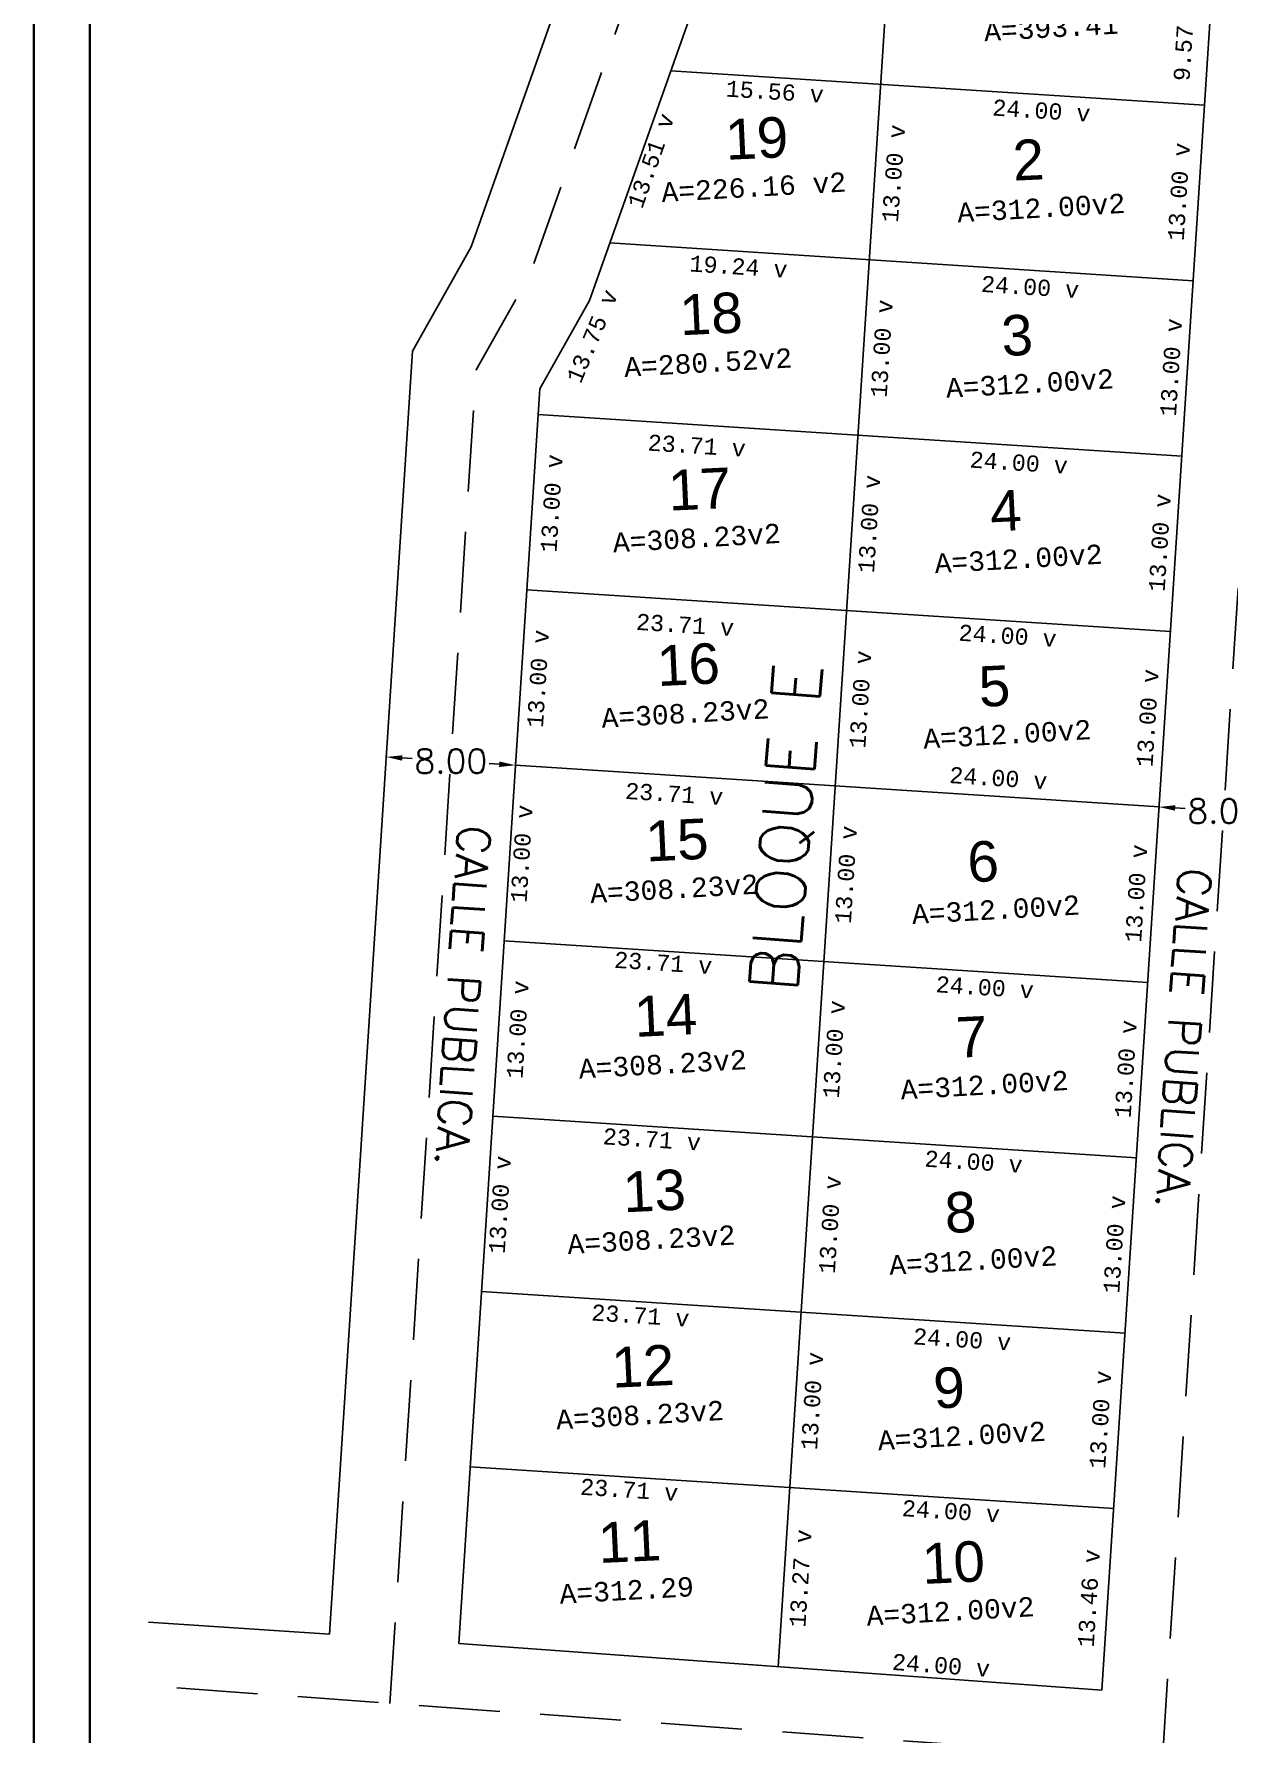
# Model space of a CAD drawing. Header units: metres. Extents: x 295274 to 295728, y 1621957 to 1622195.
# Drawn here: x 295274 to 295347.8, y 1622010.4 to 1622115.3 of the extents above; entities that cross this region are included whole.
import ezdxf
from ezdxf.enums import TextEntityAlignment as Align

# ---------------------------------------------------------------- set-up
doc = ezdxf.new("R2010")
doc.units = ezdxf.units.M
doc.linetypes.add('DASHED', pattern=[0.75, 0.5, -0.25])
for name, color, linetype in [('areas', 7, 'Continuous'), ('NOMBRE BLOQUE', 94, 'Continuous'), ('NUMERO SOLAR', 12, 'Continuous')]:
    doc.layers.add(name, color=color, linetype=linetype)
doc.styles.add('Anotativo', font='arial.ttf')
doc.styles.add('MONOTXT4', font='monotxt4.shx')
doc.styles.get("Standard").update_dxf_attribs({"font": 'simplex.shx'})
doc.dimstyles.new('Cotas de Lotes', dxfattribs={"dimscale": 0.5, "dimtxt": 2, "dimasz": 0.5, "dimexe": 0.18, "dimexo": 0.0625, "dimgap": 0.09, "dimtad": 0, "dimlfac": 1.197605, "dimzin": 0, "dimdsep": 46, "dimtxsty": 'MONOTXT4', "dimblk": 'NONE', "dimcen": 0.5, "dimse1": 1, "dimse2": 1, "dimsd1": 1, "dimsd2": 1, "dimclrt": 256, "dimaunit": 1, "dimadec": 0, "dimazin": 0, "dimtfac": 1, "dimtofl": 0, "dimtmove": 0, "dimatfit": 3, "dimldrblk": 'NONE', "dimfxl": 1, "dimtolj": 1, "dimtzin": 0, "dimarcsym": 0})
doc.dimstyles.get("Standard").update_dxf_attribs({"dimtxt": 0.18, "dimasz": 0.18, "dimexe": 0.18, "dimexo": 0.0625, "dimgap": 0.09, "dimtad": 0, "dimtih": 1, "dimtoh": 1, "dimdec": 4, "dimzin": 0, "dimdsep": 46, "dimtxsty": 'Standard', "dimcen": 0.09, "dimadec": 0, "dimazin": 0, "dimtfac": 1, "dimtdec": 4, "dimtofl": 0, "dimtmove": 0, "dimatfit": 3, "dimfxl": 1, "dimtolj": 1, "dimtzin": 0, "dimarcsym": 0})

# ---------------------------------------------------------------- blocks, each defined once
blk = doc.blocks.new('*D247')
at = {"layer": 'Defpoints', "color": 0, "ltscale": 6, "transparency": 16777216}
for p in [(295339.53, 1622024.35), (295340.7, 1622024.27), (295339.97, 1622013.05)]:
    blk.add_point(p, dxfattribs=at)
at = {"ltscale": 6, "transparency": 16777216, "insert": (295339.17, 1622018.74), "char_height": 1, "attachment_point": 5, "rotation": 86.2982, "style": 'MONOTXT4'}
blk.add_mtext('\\A1;13.46 v', dxfattribs=at)
blk = doc.blocks.new('_None')
blk = doc.blocks.new('*D248')
at = {"layer": 'Defpoints', "color": 0, "ltscale": 6, "transparency": 16777216}
for p in [(295319.99, 1622014.51), (295340.03, 1622013.86), (295339.97, 1622013.05)]:
    blk.add_point(p, dxfattribs=at)
at = {"ltscale": 6, "transparency": 16777216, "insert": (295330.04, 1622014.59), "char_height": 1, "attachment_point": 5, "rotation": 355.8351, "style": 'MONOTXT4'}
blk.add_mtext('\\A1;24.00 v', dxfattribs=at)
blk = doc.blocks.new('*D249')
at = {"layer": 'Defpoints', "color": 0, "ltscale": 6, "transparency": 16777216}
for p in [(295320.7, 1622025.57), (295321.72, 1622025.5), (295319.99, 1622014.51)]:
    blk.add_point(p, dxfattribs=at)
at = {"ltscale": 6, "transparency": 16777216, "insert": (295321.36, 1622019.97), "char_height": 1, "attachment_point": 5, "rotation": 86.2982, "style": 'MONOTXT4'}
blk.add_mtext('\\A1;13.27 v', dxfattribs=at)
blk = doc.blocks.new('*D250')
at = {"layer": 'Defpoints', "color": 0, "ltscale": 6, "transparency": 16777216}
for p in [(295320.7, 1622025.57), (295340.7, 1622024.27), (295340.65, 1622023.46)]:
    blk.add_point(p, dxfattribs=at)
at = {"ltscale": 6, "transparency": 16777216, "insert": (295330.65, 1622024.11), "char_height": 1, "attachment_point": 5, "rotation": 356.2982, "style": 'MONOTXT4'}
blk.add_mtext('\\A1;24.00 v', dxfattribs=at)
blk = doc.blocks.new('*D251')
at = {"layer": 'Defpoints', "color": 0, "ltscale": 6, "transparency": 16777216}
for p in [(295321.4, 1622036.4), (295322.43, 1622036.33), (295320.7, 1622025.57)]:
    blk.add_point(p, dxfattribs=at)
at = {"ltscale": 6, "transparency": 16777216, "insert": (295322.08, 1622030.92), "char_height": 1, "attachment_point": 5, "rotation": 86.2982, "style": 'MONOTXT4'}
blk.add_mtext('\\A1;13.00 v', dxfattribs=at)
blk = doc.blocks.new('*D252')
at = {"layer": 'Defpoints', "color": 0, "ltscale": 6, "transparency": 16777216}
for p in [(295341.4, 1622035.11), (295339.53, 1622024.35), (295340.7, 1622024.27)]:
    blk.add_point(p, dxfattribs=at)
at = {"ltscale": 6, "transparency": 16777216, "insert": (295339.88, 1622029.77), "char_height": 1, "attachment_point": 5, "rotation": 86.2982, "style": 'MONOTXT4'}
blk.add_mtext('\\A1;13.00 v', dxfattribs=at)
blk = doc.blocks.new('*D253')
at = {"layer": 'Defpoints', "color": 0, "ltscale": 6, "transparency": 16777216}
for p in [(295341.1, 1622046), (295342.1, 1622045.94), (295341.4, 1622035.11)]:
    blk.add_point(p, dxfattribs=at)
at = {"ltscale": 6, "transparency": 16777216, "insert": (295340.75, 1622040.59), "char_height": 1, "attachment_point": 5, "rotation": 86.2982, "style": 'MONOTXT4'}
blk.add_mtext('\\A1;13.00 v', dxfattribs=at)
blk = doc.blocks.new('*D254')
at = {"layer": 'Defpoints', "color": 0, "ltscale": 6, "transparency": 16777216}
for p in [(295322.1, 1622047.23), (295321.4, 1622036.4), (295322.83, 1622036.31)]:
    blk.add_point(p, dxfattribs=at)
at = {"ltscale": 6, "transparency": 16777216, "insert": (295323.18, 1622041.81), "char_height": 1, "attachment_point": 5, "rotation": 86.2982, "style": 'MONOTXT4'}
blk.add_mtext('\\A1;13.00 v', dxfattribs=at)
blk = doc.blocks.new('*D255')
at = {"layer": 'Defpoints', "color": 0, "ltscale": 6, "transparency": 16777216}
for p in [(295322.1, 1622047.23), (295342.1, 1622045.94), (295342.04, 1622045.05)]:
    blk.add_point(p, dxfattribs=at)
at = {"ltscale": 6, "transparency": 16777216, "insert": (295332.05, 1622045.69), "char_height": 1, "attachment_point": 5, "rotation": 356.2982, "style": 'MONOTXT4'}
blk.add_mtext('\\A1;24.00 v', dxfattribs=at)
blk = doc.blocks.new('*D256')
at = {"layer": 'Defpoints', "color": 0, "ltscale": 6, "transparency": 16777216}
for p in [(295322.8, 1622058.06), (295323.78, 1622058), (295322.1, 1622047.23)]:
    blk.add_point(p, dxfattribs=at)
at = {"ltscale": 6, "transparency": 16777216, "insert": (295323.43, 1622052.63), "char_height": 1, "attachment_point": 5, "rotation": 86.2982, "style": 'MONOTXT4'}
blk.add_mtext('\\A1;13.00 v', dxfattribs=at)
blk = doc.blocks.new('*D257')
at = {"layer": 'Defpoints', "color": 0, "ltscale": 6, "transparency": 16777216}
for p in [(295322.8, 1622058.06), (295342.8, 1622056.77), (295342.74, 1622055.81)]:
    blk.add_point(p, dxfattribs=at)
at = {"ltscale": 6, "transparency": 16777216, "insert": (295332.74, 1622056.46), "char_height": 1, "attachment_point": 5, "rotation": 356.2982, "style": 'MONOTXT4'}
blk.add_mtext('\\A1;24.00 v', dxfattribs=at)
blk = doc.blocks.new('*D258')
at = {"layer": 'Defpoints', "color": 0, "ltscale": 6, "transparency": 16777216}
for p in [(295342.8, 1622056.77), (295341.1, 1622046), (295342.1, 1622045.94)]:
    blk.add_point(p, dxfattribs=at)
at = {"ltscale": 6, "transparency": 16777216, "insert": (295341.45, 1622051.42), "char_height": 1, "attachment_point": 5, "rotation": 86.2982, "style": 'MONOTXT4'}
blk.add_mtext('\\A1;13.00 v', dxfattribs=at)
blk = doc.blocks.new('*D259')
at = {"layer": 'Defpoints', "color": 0, "ltscale": 6, "transparency": 16777216}
for p in [(295342.45, 1622067.67), (295343.5, 1622067.6), (295342.8, 1622056.77)]:
    blk.add_point(p, dxfattribs=at)
at = {"ltscale": 6, "transparency": 16777216, "insert": (295342.1, 1622062.26), "char_height": 1, "attachment_point": 5, "rotation": 86.2982, "style": 'MONOTXT4'}
blk.add_mtext('\\A1;13.00 v', dxfattribs=at)
blk = doc.blocks.new('*D260')
at = {"layer": 'Defpoints', "color": 0, "ltscale": 6, "transparency": 16777216}
for p in [(295323.51, 1622068.9), (295324.52, 1622068.83), (295322.8, 1622058.06)]:
    blk.add_point(p, dxfattribs=at)
at = {"ltscale": 6, "transparency": 16777216, "insert": (295324.17, 1622063.42), "char_height": 1, "attachment_point": 5, "rotation": 86.2982, "style": 'MONOTXT4'}
blk.add_mtext('\\A1;13.00 v', dxfattribs=at)
blk = doc.blocks.new('*D261')
at = {"layer": 'Defpoints', "color": 0, "ltscale": 6, "transparency": 16777216}
for p in [(295324.21, 1622079.73), (295325.41, 1622079.65), (295323.51, 1622068.9)]:
    blk.add_point(p, dxfattribs=at)
at = {"ltscale": 6, "transparency": 16777216, "insert": (295325.06, 1622074.24), "char_height": 1, "attachment_point": 5, "rotation": 86.2982, "style": 'MONOTXT4'}
blk.add_mtext('\\A1;13.00 v', dxfattribs=at)
blk = doc.blocks.new('*D262')
at = {"layer": 'Defpoints', "color": 0, "ltscale": 6, "transparency": 16777216}
for p in [(295324.21, 1622079.73), (295344.2, 1622078.44), (295344.15, 1622077.53)]:
    blk.add_point(p, dxfattribs=at)
at = {"ltscale": 6, "transparency": 16777216, "insert": (295334.15, 1622078.17), "char_height": 1, "attachment_point": 5, "rotation": 356.2982, "style": 'MONOTXT4'}
blk.add_mtext('\\A1;24.00 v', dxfattribs=at)
blk = doc.blocks.new('*D263')
at = {"layer": 'Defpoints', "color": 0, "ltscale": 6, "transparency": 16777216}
for p in [(295344.2, 1622078.44), (295342.45, 1622067.67), (295343.5, 1622067.6)]:
    blk.add_point(p, dxfattribs=at)
at = {"ltscale": 6, "transparency": 16777216, "insert": (295342.8, 1622073.09), "char_height": 1, "attachment_point": 5, "rotation": 86.2982, "style": 'MONOTXT4'}
blk.add_mtext('\\A1;13.00 v', dxfattribs=at)
blk = doc.blocks.new('*D264')
at = {"layer": 'Defpoints', "color": 0, "ltscale": 6, "transparency": 16777216}
for p in [(295323.51, 1622068.9), (295343.58, 1622068.73), (295343.5, 1622067.6)]:
    blk.add_point(p, dxfattribs=at)
at = {"ltscale": 6, "transparency": 16777216, "insert": (295333.58, 1622069.38), "char_height": 1, "attachment_point": 5, "rotation": 356.2982, "style": 'MONOTXT4'}
blk.add_mtext('\\A1;24.00 v', dxfattribs=at)
blk = doc.blocks.new('*D265')
at = {"layer": 'Defpoints', "color": 0, "ltscale": 6, "transparency": 16777216}
for p in [(295343.9, 1622089.33), (295344.91, 1622089.27), (295344.2, 1622078.44)]:
    blk.add_point(p, dxfattribs=at)
at = {"ltscale": 6, "transparency": 16777216, "insert": (295343.55, 1622083.92), "char_height": 1, "attachment_point": 5, "rotation": 86.2982, "style": 'MONOTXT4'}
blk.add_mtext('\\A1;13.00 v', dxfattribs=at)
blk = doc.blocks.new('*D266')
at = {"layer": 'Defpoints', "color": 0, "ltscale": 6, "transparency": 16777216}
for p in [(295324.91, 1622090.56), (295325.96, 1622090.49), (295324.21, 1622079.73)]:
    blk.add_point(p, dxfattribs=at)
at = {"ltscale": 6, "transparency": 16777216, "insert": (295325.6, 1622085.08), "char_height": 1, "attachment_point": 5, "rotation": 86.2982, "style": 'MONOTXT4'}
blk.add_mtext('\\A1;13.00 v', dxfattribs=at)
blk = doc.blocks.new('*D267')
at = {"layer": 'Defpoints', "color": 0, "ltscale": 6, "transparency": 16777216}
for p in [(295324.91, 1622090.56), (295344.91, 1622089.27), (295344.84, 1622088.21)]:
    blk.add_point(p, dxfattribs=at)
at = {"ltscale": 6, "transparency": 16777216, "insert": (295334.84, 1622088.86), "char_height": 1, "attachment_point": 5, "rotation": 356.2982, "style": 'MONOTXT4'}
blk.add_mtext('\\A1;24.00 v', dxfattribs=at)
blk = doc.blocks.new('*D268')
at = {"layer": 'Defpoints', "color": 0, "ltscale": 6, "transparency": 16777216}
for p in [(295325.73, 1622101.39), (295326.73, 1622101.32), (295325.03, 1622090.55)]:
    blk.add_point(p, dxfattribs=at)
at = {"ltscale": 6, "transparency": 16777216, "insert": (295326.38, 1622095.91), "char_height": 1, "attachment_point": 5, "rotation": 86.2982, "style": 'MONOTXT4'}
blk.add_mtext('\\A1;13.00 v', dxfattribs=at)
blk = doc.blocks.new('*D269')
at = {"layer": 'Defpoints', "color": 0, "ltscale": 6, "transparency": 16777216}
for p in [(295325.61, 1622101.39), (295345.61, 1622100.1), (295345.54, 1622099.07)]:
    blk.add_point(p, dxfattribs=at)
at = {"ltscale": 6, "transparency": 16777216, "insert": (295335.54, 1622099.71), "char_height": 1, "attachment_point": 5, "rotation": 356.2982, "style": 'MONOTXT4'}
blk.add_mtext('\\A1;24.00 v', dxfattribs=at)
blk = doc.blocks.new('*D270')
at = {"layer": 'Defpoints', "color": 0, "ltscale": 6, "transparency": 16777216}
for p in [(295345.61, 1622100.1), (295343.9, 1622089.33), (295344.91, 1622089.27)]:
    blk.add_point(p, dxfattribs=at)
at = {"ltscale": 6, "transparency": 16777216, "insert": (295344.25, 1622094.75), "char_height": 1, "attachment_point": 5, "rotation": 86.2982, "style": 'MONOTXT4'}
blk.add_mtext('\\A1;13.00 v', dxfattribs=at)
blk = doc.blocks.new('*D271')
at = {"layer": 'Defpoints', "color": 0, "ltscale": 6, "transparency": 16777216}
for p in [(295345.08, 1622111.01), (295346.31, 1622110.93), (295345.61, 1622100.1)]:
    blk.add_point(p, dxfattribs=at)
at = {"ltscale": 6, "transparency": 16777216, "insert": (295344.73, 1622105.6), "char_height": 1, "attachment_point": 5, "rotation": 86.2982, "style": 'MONOTXT4'}
blk.add_mtext('\\A1;13.00 v', dxfattribs=at)
blk = doc.blocks.new('*D272')
at = {"layer": 'Defpoints', "color": 0, "ltscale": 6, "transparency": 16777216}
for p in [(295326.43, 1622112.22), (295325.61, 1622101.39), (295326.7, 1622101.31)]:
    blk.add_point(p, dxfattribs=at)
at = {"ltscale": 6, "transparency": 16777216, "insert": (295327.11, 1622106.72), "char_height": 1, "attachment_point": 5, "rotation": 85.6505, "style": 'MONOTXT4'}
blk.add_mtext('\\A1;13.00 v', dxfattribs=at)
blk = doc.blocks.new('*D273')
at = {"layer": 'Defpoints', "color": 0, "ltscale": 6, "transparency": 16777216}
for p in [(295326.31, 1622112.23), (295346.31, 1622110.93), (295346.24, 1622109.95)]:
    blk.add_point(p, dxfattribs=at)
at = {"ltscale": 6, "transparency": 16777216, "insert": (295336.24, 1622110.6), "char_height": 1, "attachment_point": 5, "rotation": 356.2982, "style": 'MONOTXT4'}
blk.add_mtext('\\A1;24.00 v', dxfattribs=at)
blk = doc.blocks.new('*D274')
at = {"layer": 'Defpoints', "color": 0, "ltscale": 6, "transparency": 16777216}
for p in [(295345.32, 1622119), (295346.82, 1622118.91), (295346.31, 1622110.93)]:
    blk.add_point(p, dxfattribs=at)
at = {"ltscale": 6, "transparency": 16777216, "insert": (295345.06, 1622115.02), "char_height": 1, "attachment_point": 5, "rotation": 86.2982, "style": 'MONOTXT4'}
blk.add_mtext('\\A1;9.57 v', dxfattribs=at)
blk = doc.blocks.new('*D275')
at = {"layer": 'Defpoints', "color": 0, "ltscale": 6, "transparency": 16777216}
for p in [(295327.68, 1622133.36), (295329.46, 1622133.24), (295326.31, 1622112.23)]:
    blk.add_point(p, dxfattribs=at)
at = {"ltscale": 6, "transparency": 16777216, "insert": (295328.77, 1622122.68), "char_height": 1, "attachment_point": 5, "rotation": 86.2982, "style": 'MONOTXT4'}
blk.add_mtext('\\A1;25.36 v', dxfattribs=at)
blk = doc.blocks.new('*D279')
at = {"layer": 'Defpoints', "color": 0, "ltscale": 6, "transparency": 16777216}
for p in [(295300.95, 1622026.85), (295300.9, 1622026.07), (295320.7, 1622025.57)]:
    blk.add_point(p, dxfattribs=at)
at = {"ltscale": 6, "transparency": 16777216, "insert": (295310.78, 1622025.43), "char_height": 1, "attachment_point": 5, "rotation": 356.2982, "style": 'MONOTXT4'}
blk.add_mtext('\\A1;23.71 v', dxfattribs=at)
blk = doc.blocks.new('*D283')
at = {"layer": 'Defpoints', "color": 0, "ltscale": 6, "transparency": 16777216}
for p in [(295301.65, 1622037.68), (295321.4, 1622036.4), (295321.35, 1622035.55)]:
    blk.add_point(p, dxfattribs=at)
at = {"ltscale": 6, "transparency": 16777216, "insert": (295311.47, 1622036.19), "char_height": 1, "attachment_point": 5, "rotation": 356.2982, "style": 'MONOTXT4'}
blk.add_mtext('\\A1;23.71 v', dxfattribs=at)
blk = doc.blocks.new('*D284')
at = {"layer": 'Defpoints', "color": 0, "ltscale": 6, "transparency": 16777216}
for p in [(295302.35, 1622048.51), (295303.14, 1622048.46), (295301.65, 1622037.68)]:
    blk.add_point(p, dxfattribs=at)
at = {"ltscale": 6, "transparency": 16777216, "insert": (295302.79, 1622043.04), "char_height": 1, "attachment_point": 5, "rotation": 86.2905, "style": 'MONOTXT4'}
blk.add_mtext('\\A1;13.00 v', dxfattribs=at)
blk = doc.blocks.new('*D285')
at = {"layer": 'Defpoints', "color": 0, "ltscale": 6, "transparency": 16777216}
for p in [(295302.35, 1622048.51), (295322.05, 1622046.43), (295322.1, 1622047.23)]:
    blk.add_point(p, dxfattribs=at)
at = {"ltscale": 6, "transparency": 16777216, "insert": (295312.18, 1622047.07), "char_height": 1, "attachment_point": 5, "rotation": 356.2982, "style": 'MONOTXT4'}
blk.add_mtext('\\A1;23.71 v', dxfattribs=at)
blk = doc.blocks.new('*D286')
at = {"layer": 'Defpoints', "color": 0, "ltscale": 6, "transparency": 16777216}
for p in [(295303.05, 1622059.34), (295304.24, 1622059.27), (295302.35, 1622048.51)]:
    blk.add_point(p, dxfattribs=at)
at = {"ltscale": 6, "transparency": 16777216, "insert": (295303.89, 1622053.85), "char_height": 1, "attachment_point": 5, "rotation": 86.2982, "style": 'MONOTXT4'}
blk.add_mtext('\\A1;13.00 v', dxfattribs=at)
blk = doc.blocks.new('*D287')
at = {"layer": 'Defpoints', "color": 0, "ltscale": 6, "transparency": 16777216}
for p in [(295303.05, 1622059.34), (295322.8, 1622058.06), (295322.76, 1622057.33)]:
    blk.add_point(p, dxfattribs=at)
at = {"ltscale": 6, "transparency": 16777216, "insert": (295312.88, 1622057.97), "char_height": 1, "attachment_point": 5, "rotation": 356.2982, "style": 'MONOTXT4'}
blk.add_mtext('\\A1;23.71 v', dxfattribs=at)
blk = doc.blocks.new('*D288')
at = {"layer": 'Defpoints', "color": 0, "ltscale": 6, "transparency": 16777216}
for p in [(295303.75, 1622070.18), (295304.49, 1622070.13), (295303.05, 1622059.34)]:
    blk.add_point(p, dxfattribs=at)
at = {"ltscale": 6, "transparency": 16777216, "insert": (295304.14, 1622064.71), "char_height": 1, "attachment_point": 5, "rotation": 86.2982, "style": 'MONOTXT4'}
blk.add_mtext('\\A1;13.00 v', dxfattribs=at)
blk = doc.blocks.new('*D289')
at = {"layer": 'Defpoints', "color": 0, "ltscale": 6, "transparency": 16777216}
for p in [(295303.75, 1622070.18), (295323.51, 1622068.9), (295323.43, 1622067.76)]:
    blk.add_point(p, dxfattribs=at)
at = {"ltscale": 6, "transparency": 16777216, "insert": (295313.56, 1622068.4), "char_height": 1, "attachment_point": 5, "rotation": 356.2982, "style": 'MONOTXT4'}
blk.add_mtext('\\A1;23.71 v', dxfattribs=at)
blk = doc.blocks.new('*D290')
at = {"layer": 'Defpoints', "color": 0, "ltscale": 6, "transparency": 16777216}
for p in [(295304.45, 1622081.01), (295305.5, 1622080.94), (295303.75, 1622070.18)]:
    blk.add_point(p, dxfattribs=at)
at = {"ltscale": 6, "transparency": 16777216, "insert": (295305.15, 1622075.52), "char_height": 1, "attachment_point": 5, "rotation": 86.3343, "style": 'MONOTXT4'}
blk.add_mtext('\\A1;13.00 v', dxfattribs=at)
blk = doc.blocks.new('*D291')
at = {"layer": 'Defpoints', "color": 0, "ltscale": 6, "transparency": 16777216}
for p in [(295304.45, 1622081.01), (295324.21, 1622079.73), (295324.11, 1622078.2)]:
    blk.add_point(p, dxfattribs=at)
at = {"ltscale": 6, "transparency": 16777216, "insert": (295314.23, 1622078.84), "char_height": 1, "attachment_point": 5, "rotation": 356.2982, "style": 'MONOTXT4'}
blk.add_mtext('\\A1;23.71 v', dxfattribs=at)
blk = doc.blocks.new('*D292')
at = {"layer": 'Defpoints', "color": 0, "ltscale": 6, "transparency": 16777216}
for p in [(295305.15, 1622091.84), (295306.35, 1622091.76), (295304.45, 1622081.01)]:
    blk.add_point(p, dxfattribs=at)
at = {"ltscale": 6, "transparency": 16777216, "insert": (295305.99, 1622086.35), "char_height": 1, "attachment_point": 5, "rotation": 86.262, "style": 'MONOTXT4'}
blk.add_mtext('\\A1;13.00 v', dxfattribs=at)
blk = doc.blocks.new('*D293')
at = {"layer": 'Defpoints', "color": 0, "ltscale": 6, "transparency": 16777216}
for p in [(295305.15, 1622091.84), (295324.91, 1622090.56), (295324.82, 1622089.27)]:
    blk.add_point(p, dxfattribs=at)
at = {"ltscale": 6, "transparency": 16777216, "insert": (295314.95, 1622089.91), "char_height": 1, "attachment_point": 5, "rotation": 356.2982, "style": 'MONOTXT4'}
blk.add_mtext('\\A1;23.71 v', dxfattribs=at)
blk = doc.blocks.new('*D295')
at = {"layer": 'Defpoints', "color": 0, "ltscale": 6, "transparency": 16777216}
for p in [(295321.4, 1622036.4), (295341.4, 1622035.11), (295341.33, 1622034.07)]:
    blk.add_point(p, dxfattribs=at)
at = {"ltscale": 6, "transparency": 16777216, "insert": (295331.34, 1622034.72), "char_height": 1, "attachment_point": 5, "rotation": 356.2982, "style": 'MONOTXT4'}
blk.add_mtext('\\A1;24.00 v', dxfattribs=at)
blk = doc.blocks.new('*D298')
at = {"color": 0, "lineweight": -2, "ltscale": 6, "transparency": 16777216}
for p, q in [((295343.5, 1622067.54), (295343.49, 1622067.42)), ((295344.5, 1622067.54), (295345.12, 1622067.5)), ((295350.49, 1622067.15), (295349.87, 1622067.19)), ((295351.48, 1622067.02), (295351.48, 1622066.91))]:
    blk.add_line(p, q, dxfattribs=at)
at = {"color": 0, "ltscale": 6, "transparency": 16777216}
for points in [[(295344.51, 1622067.71), (295344.49, 1622067.37), (295343.5, 1622067.6)], [(295350.5, 1622067.32), (295350.48, 1622066.99), (295351.49, 1622067.09)]]:
    blk.add_solid(points, dxfattribs=at)
at = {"layer": 'Defpoints', "color": 0, "ltscale": 6, "transparency": 16777216}
for p in [(295343.5, 1622067.6), (295351.49, 1622067.09), (295351.49, 1622067.09)]:
    blk.add_point(p, dxfattribs=at)
at = {"color": 0, "ltscale": 6, "transparency": 16777216, "insert": (295347.5, 1622067.35), "char_height": 1.5, "attachment_point": 5}
blk.add_mtext('\\A1;8.00', dxfattribs=at)
blk = doc.blocks.new('*D299')
at = {"color": 0, "lineweight": -2, "ltscale": 6, "transparency": 16777216}
for p, q in [((295295.77, 1622070.75), (295295.78, 1622070.87)), ((295296.76, 1622070.63), (295297.38, 1622070.59)), ((295302.75, 1622070.24), (295302.13, 1622070.28)), ((295303.75, 1622070.24), (295303.76, 1622070.36))]:
    blk.add_line(p, q, dxfattribs=at)
at = {"color": 0, "ltscale": 6, "transparency": 16777216}
for points in [[(295296.77, 1622070.79), (295296.75, 1622070.46), (295295.76, 1622070.69)], [(295302.76, 1622070.41), (295302.74, 1622070.07), (295303.75, 1622070.18)]]:
    blk.add_solid(points, dxfattribs=at)
at = {"layer": 'Defpoints', "color": 0, "ltscale": 6, "transparency": 16777216}
for p in [(295295.76, 1622070.69, 760.29), (295295.76, 1622070.69), (295303.75, 1622070.18)]:
    blk.add_point(p, dxfattribs=at)
at = {"color": 0, "ltscale": 6, "transparency": 16777216, "insert": (295299.76, 1622070.43), "char_height": 1.5, "attachment_point": 5}
blk.add_mtext('\\A1;8.00', dxfattribs=at)
blk = doc.blocks.new('*D591')
at = {"layer": 'Defpoints', "color": 0, "ltscale": 6, "transparency": 16777216}
for p in [(295309.58, 1622102.43), (295305.15, 1622091.84), (295306.27, 1622091.37)]:
    blk.add_point(p, dxfattribs=at)
at = {"ltscale": 6, "transparency": 16777216, "insert": (295308.49, 1622096.67), "char_height": 1, "attachment_point": 5, "rotation": 67.2907, "style": 'MONOTXT4'}
blk.add_mtext('\\A1;13.75 v', dxfattribs=at)
blk = doc.blocks.new('*D592')
at = {"layer": 'Defpoints', "color": 0, "ltscale": 6, "transparency": 16777216}
for p in [(295313.34, 1622113.07), (295314.01, 1622112.83), (295309.58, 1622102.43)]:
    blk.add_point(p, dxfattribs=at)
at = {"ltscale": 6, "transparency": 16777216, "insert": (295312.12, 1622107.51), "char_height": 1, "attachment_point": 5, "rotation": 70.4962, "style": 'MONOTXT4'}
blk.add_mtext('\\A1;13.51 v', dxfattribs=at)
blk = doc.blocks.new('*D593')
at = {"layer": 'Defpoints', "color": 0, "ltscale": 6, "transparency": 16777216}
for p in [(295313.34, 1622113.07), (295326.25, 1622111.35), (295326.31, 1622112.23)]:
    blk.add_point(p, dxfattribs=at)
at = {"ltscale": 6, "transparency": 16777216, "insert": (295319.77, 1622111.77), "char_height": 1, "attachment_point": 5, "rotation": 356.2982, "style": 'MONOTXT4'}
blk.add_mtext('\\A1;15.56 v', dxfattribs=at)
blk = doc.blocks.new('*D594')
at = {"layer": 'Defpoints', "color": 0, "ltscale": 6, "transparency": 16777216}
for p in [(295309.58, 1622102.43), (295325.61, 1622101.39), (295325.55, 1622100.45)]:
    blk.add_point(p, dxfattribs=at)
at = {"ltscale": 6, "transparency": 16777216, "insert": (295317.53, 1622100.97), "char_height": 1, "attachment_point": 5, "rotation": 356.2982, "style": 'MONOTXT4'}
blk.add_mtext('\\A1;19.24 v', dxfattribs=at)

msp = doc.modelspace()

# ---------------------------------------------------------------- linework, layer by layer
at = {"ltscale": 6}
for p, q in [((295346.3072, 1622110.9328), (295313.3447, 1622113.0655)), ((295345.6064, 1622100.1005), (295309.5782, 1622102.4315)), ((295344.9055, 1622089.2681), (295305.154, 1622091.84)), ((295344.2047, 1622078.4358), (295304.4532, 1622081.0077)), ((295343.5038, 1622067.6034), (295303.7524, 1622070.1753)), ((295342.803, 1622056.7711), (295303.0515, 1622059.343)), ((295342.1021, 1622045.9387), (295302.3507, 1622048.5106)), ((295341.4013, 1622035.1064), (295301.6498, 1622037.6783)), ((295340.7004, 1622024.274), (295300.949, 1622026.8459))]:
    msp.add_line(p, q, dxfattribs=at)
at = {"color": 7, "lineweight": 35, "ltscale": 0.5}
for points in [[(295274.0125, 1621957.0511), (295727.6355, 1621957.0511), (295727.6355, 1622194.8465), (295274.0125, 1622194.8465)], [(295277.4614, 1621959.4316), (295725.255, 1621959.4316), (295725.255, 1622192.466), (295277.4614, 1622192.466)]]:
    msp.add_lwpolyline(points, close=True, dxfattribs=at)
at = {"ltscale": 6, "elevation": 760.287, "flags": 128}
for points in [[(295297.3819, 1622095.7531), (295301.006, 1622102.191), (295309.213, 1622125.362), (295317.279, 1622148.705)], [(295305.2477, 1622093.4178), (295308.3163, 1622098.8687), (295316.7642, 1622122.7201), (295322.6353, 1622139.7108)], [(295292.266, 1622016.529), (295281.0822, 1622017.2512)]]:
    msp.add_lwpolyline(points, dxfattribs=at)
at = {"color": 1, "linetype": 'DASHED', "ltscale": 10, "elevation": 760.287, "flags": 128}
for points in [[(295301.3148, 1622094.5855), (295304.6611, 1622100.5299), (295312.9886, 1622124.0411), (295321.3599, 1622148.2675)], [(295295.9978, 1622012.2467), (295301.3148, 1622094.5855)], [(295347.6632, 1622008.4844), (295282.4146, 1622013.2358)]]:
    msp.add_lwpolyline(points, dxfattribs=at)
at = {"ltscale": 6, "flags": 128}
for points in [[(295319.9868, 1622014.5104), (295327.6762, 1622133.358)], [(295339.9746, 1622013.0549), (295346.8231, 1622118.906)]]:
    msp.add_lwpolyline(points, dxfattribs=at)
at = {"color": 1, "linetype": 'DASHED', "ltscale": 10, "flags": 128}
msp.add_lwpolyline([(295343.7059, 1622008.7726), (295351.0904, 1622122.9091)], dxfattribs=at)
at = {"elevation": 760.287, "flags": 128}
for points in [[(295292.266, 1622016.529), (295297.3819, 1622095.7531)], [(295292.266, 1622016.529), (295297.3819, 1622095.7531)], [(295300.2451, 1622015.948), (295305.2477, 1622093.4178)], [(295339.9746, 1622013.0549), (295300.2451, 1622015.948)]]:
    msp.add_lwpolyline(points, dxfattribs=at)

# ---------------------------------------------------------------- texts
at = {"ltscale": 6, "char_height": 2, "attachment_point": 1, "rotation": 266.129414}
for insert in [(295302.2168, 1622066.3934), (295346.7298, 1622063.7646)]:
    msp.add_mtext_dynamic_manual_height_columns('CALLE PUBLICA.', width=35.899774, gutter_width=1, heights=[0], dxfattribs=dict(at, insert=insert))
at = {"layer": 'areas', "color": 7, "lineweight": 9, "style": 'MONOTXT4'}
for s, p in [('A=393.41', (295336.8398, 1622115.7227)), ('A=226.16 v2', (295318.4712, 1622105.8824)), ('A=312.00v2', (295336.2253, 1622104.5964)), ('A=280.52v2', (295315.6487, 1622095.05)), ('A=312.00v2', (295335.5244, 1622093.7641)), ('A=308.23v2', (295314.9479, 1622084.2177)), ('A=312.00v2', (295334.8236, 1622082.9317)), ('A=308.23v2', (295314.247, 1622073.3853)), ('A=312.00v2', (295334.1228, 1622072.0994)), ('A=308.23v2', (295313.5462, 1622062.553)), ('A=312.00v2', (295333.4219, 1622061.267)), ('A=308.23v2', (295312.8453, 1622051.7206)), ('A=312.00v2', (295332.7211, 1622050.4347)), ('A=308.23v2', (295312.1445, 1622040.8883)), ('A=312.00v2', (295332.0202, 1622039.6023)), ('A=308.23v2', (295311.4436, 1622030.0559)), ('A=312.00v2', (295331.3194, 1622028.77)), ('A=312.29', (295310.6203, 1622019.2315)), ('A=312.00v2', (295330.6185, 1622017.9376))]:
    msp.add_text(s, height=1.2, rotation=3.256297, dxfattribs=at).set_placement(p, align=Align.MIDDLE)
at = {"layer": 'NOMBRE BLOQUE', "color": 5, "lineweight": 0, "insert": (295318.1638, 1622056.3152), "char_height": 3, "attachment_point": 1, "rotation": 85.621186}
msp.add_mtext_dynamic_manual_height_columns('BLOQUE E', width=32.718598, gutter_width=12.5, heights=[0], dxfattribs=at)
at = {"layer": 'NUMERO SOLAR', "lineweight": 0, "char_height": 2.5, "attachment_point": 1, "rotation": 2.7012, "style": 'Anotativo'}
for s, insert in [('19', (295316.6527, 1622110.0576)), ('2', (295334.4068, 1622108.7716)), ('18', (295313.8303, 1622099.2252)), ('3', (295333.706, 1622097.9393)), ('17', (295313.1294, 1622088.3929)), ('4', (295333.0052, 1622087.1069)), ('16', (295312.4286, 1622077.5605)), ('5', (295332.3043, 1622076.2746)), ('15', (295311.7277, 1622066.7282)), ('6', (295331.6035, 1622065.4422)), ('14', (295311.0269, 1622055.8958)), ('7', (295330.9026, 1622054.6099)), ('13', (295310.326, 1622045.0635)), ('8', (295330.2018, 1622043.7775)), ('12', (295309.6252, 1622034.2311)), ('9', (295329.5009, 1622032.9452)), ('11', (295308.8019, 1622023.4067)), ('10', (295328.8001, 1622022.1128))]:
    msp.add_mtext_dynamic_manual_height_columns(s, width=22.294458, gutter_width=12.5, heights=[0], dxfattribs=dict(at, insert=insert))

# ---------------------------------------------------------------- dimensions: what is measured, and where the dimension line sits
at = {"ltscale": 6}
for p1, p2, distance, picture, middle in [((295326.309, 1622112.2267), (295327.6762, 1622133.358), -1.7829, '*D275', (295328.7718, 1622122.6772)), ((295346.3072, 1622110.9328), (295346.8231, 1622118.906), 1.5091, '*D274', (295345.0591, 1622115.0168)), ((295309.5782, 1622102.4315), (295313.3447, 1622113.0655), -0.7025, '*D592', (295312.1236, 1622107.5139)), ((295313.3447, 1622113.0655), (295326.309, 1622112.2267), -0.8749, '*D593', (295319.7703, 1622111.773)), ((295326.4315, 1622112.2188), (295325.6082, 1622101.3943), 1.0914, '*D272', (295327.1081, 1622106.7238)), ((295326.309, 1622112.2267), (295346.3072, 1622110.9328), -0.98, '*D273', (295336.2448, 1622110.6018)), ((295345.6064, 1622100.1005), (295346.3072, 1622110.9328), 1.2298, '*D271', (295344.7296, 1622105.5961)), ((295309.5782, 1622102.4315), (295305.1459, 1622091.8405), 1.2193, '*D591', (295308.4868, 1622096.6653)), ((295309.5782, 1622102.4315), (295325.6082, 1622101.3943), -0.9473, '*D594', (295317.532, 1622100.9676)), ((295325.0298, 1622090.5541), (295325.7306, 1622101.3864), -0.9988, '*D268', (295326.3769, 1622095.9058)), ((295325.6082, 1622101.3943), (295345.6064, 1622100.1005), -1.0359, '*D269', (295335.5404, 1622099.7137)), ((295345.6064, 1622100.1005), (295344.9055, 1622089.2681), -1.0102, '*D270', (295344.2479, 1622094.7495)), ((295304.4464, 1622081.0081), (295305.154, 1622091.84), -1.195, '*D292', (295305.9926, 1622086.3462)), ((295305.154, 1622091.84), (295324.9073, 1622090.562), -1.2919, '*D293', (295314.9473, 1622089.9118)), ((295324.2065, 1622079.7296), (295324.9073, 1622090.562), -1.05, '*D266', (295325.6047, 1622085.078)), ((295324.9073, 1622090.562), (295344.9055, 1622089.2681), -1.0596, '*D267', (295334.838, 1622088.8577)), ((295344.2047, 1622078.4358), (295344.9055, 1622089.2681), 1.0102, '*D265', (295343.547, 1622083.9172)), ((295303.7524, 1622070.1753), (295304.4464, 1622081.0081), -1.054, '*D290', (295305.1512, 1622075.5243)), ((295304.4532, 1622081.0077), (295324.2065, 1622079.7296), -1.5323, '*D291', (295314.2309, 1622078.8395)), ((295323.5056, 1622068.8973), (295324.2065, 1622079.7296), -1.2036, '*D261', (295325.0571, 1622074.2358)), ((295324.2065, 1622079.7296), (295344.2047, 1622078.4358), -0.9108, '*D262', (295334.1468, 1622078.1738)), ((295344.2047, 1622078.4358), (295343.5038, 1622067.6034), -1.0599, '*D263', (295342.7965, 1622073.088)), ((295323.5056, 1622068.8973), (295343.5038, 1622067.6034), 1.128, '*D264', (295333.5775, 1622069.376)), ((295303.0515, 1622059.343), (295303.7524, 1622070.1753), -0.7379, '*D288', (295304.1383, 1622064.7115)), ((295303.7524, 1622070.1753), (295323.5056, 1622068.8973), -1.1432, '*D289', (295313.5552, 1622068.3955)), ((295322.8048, 1622058.0649), (295323.5056, 1622068.8973), -1.0214, '*D260', (295324.1745, 1622063.4152)), ((295342.803, 1622056.7711), (295343.5038, 1622067.6034), 1.0599, '*D259', (295342.0957, 1622062.2557)), ((295302.3507, 1622048.5106), (295303.0515, 1622059.343), -1.1944, '*D286', (295303.893, 1622053.8497)), ((295303.0515, 1622059.343), (295322.8048, 1622058.0649), -0.7363, '*D287', (295312.8806, 1622057.9692)), ((295322.8048, 1622058.0649), (295342.803, 1622056.7711), -0.9623, '*D257', (295332.7417, 1622056.4577)), ((295342.803, 1622056.7711), (295342.1021, 1622045.9387), -1.007, '*D258', (295341.4476, 1622051.4199)), ((295301.6484, 1622037.6784), (295302.3507, 1622048.5106), -0.7947, '*D284', (295302.7925, 1622043.0431)), ((295302.3507, 1622048.5106), (295322.1039, 1622047.2326), -0.8076, '*D285', (295312.1752, 1622047.0657)), ((295322.1039, 1622047.2326), (295342.1021, 1622045.9387), -0.8952, '*D255', (295332.0452, 1622045.6923)), ((295341.4013, 1622035.1064), (295342.1021, 1622045.9387), 1.007, '*D253', (295340.7468, 1622040.5876)), ((295301.6498, 1622037.6783), (295321.4031, 1622036.4002), -0.8536, '*D283', (295311.4713, 1622036.1874)), ((295320.7022, 1622025.5679), (295321.4031, 1622036.4002), -1.0282, '*D251', (295322.0788, 1622030.9177)), ((295321.4031, 1622036.4002), (295341.4013, 1622035.1064), -1.038, '*D295', (295331.3352, 1622034.7175)), ((295341.4013, 1622035.1064), (295340.7004, 1622024.274), -1.1704, '*D252', (295339.8829, 1622029.7658)), ((295320.7022, 1622025.5679), (295300.949, 1622026.8459), 0.7761, '*D279', (295310.7755, 1622025.4324)), ((295319.9868, 1622014.5104), (295320.7022, 1622025.5679), -1.0173, '*D249', (295321.3598, 1622019.9735)), ((295320.7022, 1622025.5679), (295340.7004, 1622024.274), -0.8147, '*D250', (295330.6487, 1622024.108)), ((295339.9746, 1622013.0549), (295340.7004, 1622024.274), 1.1704, '*D247', (295339.1695, 1622018.74)), ((295319.9868, 1622014.5104), (295339.9746, 1622013.0549), 0.8058, '*D248', (295330.0392, 1622014.5863))]:
    dim = msp.add_aligned_dim(p1=p1, p2=p2, distance=distance, dimstyle='Cotas de Lotes', override={"dimpost": ' v'}, dxfattribs=at)
    dim.commit()
    dim.dimension.update_dxf_attribs({"geometry": picture, "text_midpoint": middle})
at = {"color": 5, "ltscale": 6}
for p1, p2, picture, middle in [((295303.7469, 1622070.1757), (295295.7635, 1622070.6912, 760.287), '*D299', (295299.7552, 1622070.4334)), ((295343.5038, 1622067.6034), (295351.4871, 1622067.0869), '*D298', (295347.4955, 1622067.3452))]:
    dim = msp.add_aligned_dim(p1=p1, p2=p2, distance=0, dimstyle='Standard', override={"dimtxt": 1.5, "dimasz": 1, "dimdec": 2}, dxfattribs=at)
    dim.commit()
    dim.dimension.update_dxf_attribs({"geometry": picture, "text_midpoint": middle})
at = {"ltscale": 6}
for base, p2, angle, picture, middle in [((295323.778, 1622058.002), (295322.8048, 1622058.0649), 86.298162, '*D256', (295323.4303, 1622052.627)), ((295322.8291, 1622036.308), (295321.4031, 1622036.4002), 266.298162, '*D254', (295323.185, 1622041.8085))]:
    dim = msp.add_linear_dim(base=base, p1=(295322.1039, 1622047.2326), p2=p2, angle=angle, dimstyle='Cotas de Lotes', override={"dimpost": ' v'}, dxfattribs=at)
    dim.commit()
    dim.dimension.update_dxf_attribs({"geometry": picture, "text_midpoint": middle, "dimtype": 161})

doc.saveas('drawing.dxf')
